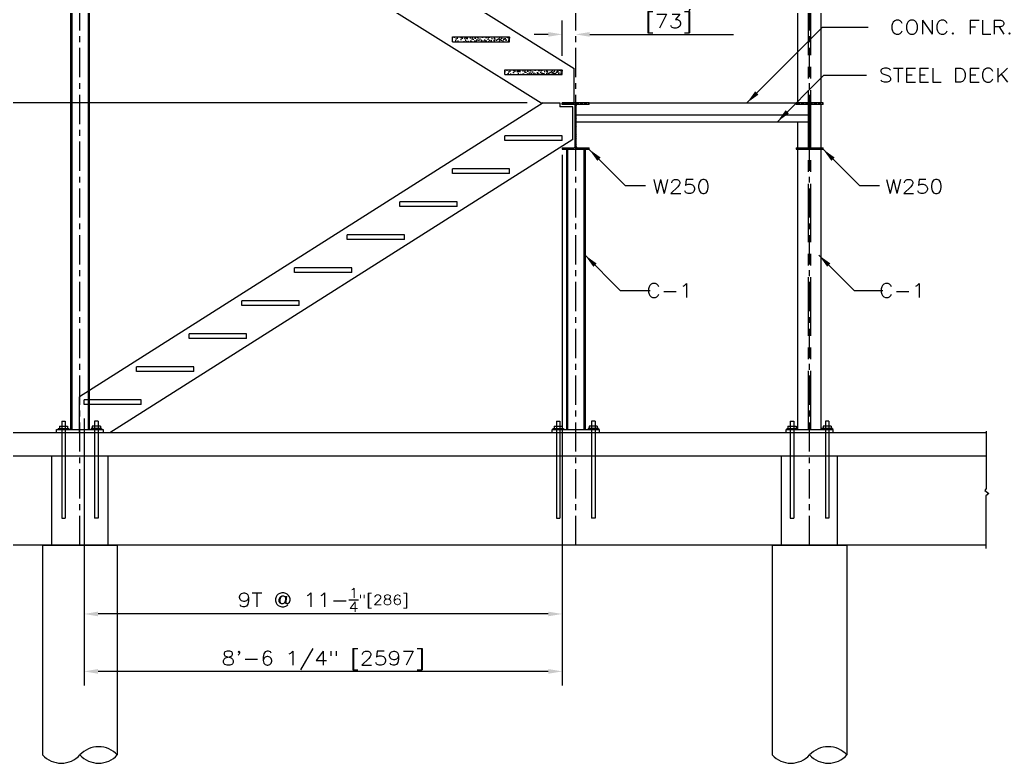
# Model space of a CAD drawing. Header units: inches. Extents: x -44 to 9761, y -1166 to 3580.
# Drawn here: x 8797.9 to 9009.6, y 2855.6 to 3014.4 of the extents above; entities that cross this region are included whole.
import ezdxf

# ---------------------------------------------------------------- set-up
doc = ezdxf.new("R2010")
doc.units = ezdxf.units.IN
doc.header["$MEASUREMENT"] = 0
doc.linetypes.add('CENTER', pattern=[2, 1.25, -0.25, 0.25, -0.25])
doc.layers.get('DEFPOINTS').update_dxf_attribs({"linetype": 'CONTINUOUS'})
for name, color, linetype in [('C-241-1', 241, 'CONTINUOUS'), ('Center', 251, 'CENTER'), ('LAYER131A', 131, 'CONTINUOUS'), ('Struc_Section_BP', 135, 'CONTINUOUS'), ('Struc_Section_Conc', 71, 'CONTINUOUS'), ('Struc_Section_Dim', 5, 'CONTINUOUS'), ('Struc_Section_PreEngCol', 150, 'CONTINUOUS'), ('Struc_Section_Steel', 11, 'CONTINUOUS')]:
    doc.layers.add(name, color=color, linetype=linetype)
doc.styles.add('ROMANS-115', font='romans.shx', dxfattribs={"width": 1.15})
doc.dimstyles.new('48-ROMANS-115', dxfattribs={"dimtxt": 3, "dimasz": 3, "dimexe": 3, "dimexo": 3, "dimgap": 0.0625, "dimtad": 1, "dimdec": 4, "dimzin": 1, "dimdsep": 46, "dimlunit": 4, "dimtxsty": 'ROMANS-115', "dimcen": 0.0625, "dimclrd": 256, "dimclre": 256, "dimclrt": 256, "dimadec": 0, "dimazin": 0, "dimtfac": 1, "dimtdec": 4, "dimtofl": 0, "dimtmove": 0, "dimatfit": 0, "dimfxl": 1, "dimfrac": 2, "dimtolj": 1, "dimtzin": 0, "dimarcsym": 0})
doc.dimstyles.new('Copy of 48-ROMANS-115-BPV', dxfattribs={"dimtxt": 3, "dimasz": 3, "dimexe": 3, "dimexo": 3, "dimgap": 0.0625, "dimtad": 1, "dimdec": 4, "dimzin": 1, "dimdsep": 46, "dimlunit": 4, "dimtxsty": 'ROMANS-115', "dimcen": 0.0625, "dimclrd": 256, "dimclre": 256, "dimclrt": 256, "dimadec": 0, "dimazin": 0, "dimtfac": 1, "dimtdec": 4, "dimtofl": 0, "dimtmove": 0, "dimatfit": 0, "dimfxl": 1, "dimfrac": 2, "dimtolj": 1, "dimtzin": 0, "dimarcsym": 0})

# ---------------------------------------------------------------- blocks, each defined once
blk = doc.blocks.new('*D9')
at = {"layer": 'DEFPOINTS', "color": 0, "transparency": 16777216}
for p in [(8712.14, 3067.14), (8713.96, 2996.64), (8909.33, 2996.64)]:
    blk.add_point(p, dxfattribs=at)
at = {"layer": 'Struc_Section_Dim', "lineweight": -2, "transparency": 16777216}
for p, q in [((8715.14, 3067.14), (8716.96, 3067.14)), ((8713.96, 3064.14), (8713.96, 2999.64)), ((8906.33, 2996.64), (8710.96, 2996.64))]:
    blk.add_line(p, q, dxfattribs=at)
at = {"layer": 'Struc_Section_Dim', "transparency": 16777216}
for points in [[(8713.46, 3064.14), (8714.46, 3064.14), (8713.96, 3067.14)], [(8713.46, 2999.64), (8714.46, 2999.64), (8713.96, 2996.64)]]:
    blk.add_solid(points, dxfattribs=at)
at = {"layer": 'Struc_Section_Dim', "transparency": 16777216, "insert": (8711.61, 3031.89), "char_height": 3, "attachment_point": 5, "rotation": 90, "style": 'ROMANS-115'}
blk.add_mtext('\\A1;5\'-10 1/2" [1791]', dxfattribs=at)
blk = doc.blocks.new('*D10')
at = {"layer": 'DEFPOINTS', "color": 0, "transparency": 16777216}
for p in [(8909.33, 2996.64), (8713.96, 2926.14), (8713.96, 2926.14)]:
    blk.add_point(p, dxfattribs=at)
at = {"layer": 'Struc_Section_Dim', "lineweight": -2, "transparency": 16777216}
for p, q in [((8906.33, 2996.64), (8710.96, 2996.64)), ((8713.96, 2993.64), (8713.96, 2929.14))]:
    blk.add_line(p, q, dxfattribs=at)
at = {"layer": 'Struc_Section_Dim', "transparency": 16777216}
for points in [[(8713.46, 2993.64), (8714.46, 2993.64), (8713.96, 2996.64)], [(8713.46, 2929.14), (8714.46, 2929.14), (8713.96, 2926.14)]]:
    blk.add_solid(points, dxfattribs=at)
at = {"layer": 'Struc_Section_Dim', "transparency": 16777216, "insert": (8711.61, 2961.39), "char_height": 3, "attachment_point": 5, "rotation": 90, "style": 'ROMANS-115'}
blk.add_mtext('\\A1;5\'-10 1/2" [1791]', dxfattribs=at)
blk = doc.blocks.new('*D13')
at = {"layer": 'DEFPOINTS', "color": 0, "transparency": 16777216}
for p in [(8913.86, 2988.59), (8811.61, 2888.46), (8811.61, 2887.45)]:
    blk.add_point(p, dxfattribs=at)
at = {"layer": 'Struc_Section_Dim', "lineweight": -2, "transparency": 16777216}
for p, q in [((8910.86, 2887.45), (8814.61, 2887.45)), ((8811.61, 2885.46), (8811.61, 2884.45))]:
    blk.add_line(p, q, dxfattribs=at)
at = {"layer": 'Struc_Section_Dim', "transparency": 16777216}
for points in [[(8814.61, 2887.95), (8814.61, 2886.95), (8811.61, 2887.45)], [(8910.86, 2887.95), (8910.86, 2886.95), (8913.86, 2887.45)]]:
    blk.add_solid(points, dxfattribs=at)
at = {"layer": 'Struc_Section_Dim', "transparency": 16777216, "insert": (8862.74, 2890.46), "char_height": 3, "attachment_point": 5, "style": 'ROMANS-115'}
blk.add_mtext('\\A1;\\A1;9T @ 11-\\H0.7x;\\S1/4;"[286]', dxfattribs=at)
blk = doc.blocks.new('*D14')
at = {"layer": 'DEFPOINTS', "color": 0, "transparency": 16777216}
for p in [(8913.86, 2988.59), (8811.61, 2932.19), (8811.61, 2875.18)]:
    blk.add_point(p, dxfattribs=at)
at = {"layer": 'Struc_Section_Dim', "lineweight": -2, "transparency": 16777216}
for p, q in [((8913.86, 2985.59), (8913.86, 2872.18)), ((8811.61, 2929.19), (8811.61, 2872.18)), ((8910.86, 2875.18), (8814.61, 2875.18))]:
    blk.add_line(p, q, dxfattribs=at)
at = {"layer": 'Struc_Section_Dim', "transparency": 16777216}
for points in [[(8814.61, 2875.68), (8814.61, 2874.68), (8811.61, 2875.18)], [(8910.86, 2875.68), (8910.86, 2874.68), (8913.86, 2875.18)]]:
    blk.add_solid(points, dxfattribs=at)
at = {"layer": 'Struc_Section_Dim', "transparency": 16777216, "insert": (8862.74, 2877.53), "char_height": 3, "attachment_point": 5, "style": 'ROMANS-115'}
blk.add_mtext('\\A1;8\'-6 1/4" [2597]', dxfattribs=at)
blk = doc.blocks.new('*D17')
at = {"layer": 'DEFPOINTS', "color": 0, "transparency": 16777216}
for p in [(8916.74, 3011.3), (8913.86, 3003.69), (8916.74, 3003.69)]:
    blk.add_point(p, dxfattribs=at)
at = {"layer": 'Struc_Section_Dim', "lineweight": -2, "transparency": 16777216}
for p, q in [((8913.86, 3006.69), (8913.86, 3014.3)), ((8910.86, 3011.3), (8907.86, 3011.3)), ((8919.74, 3011.3), (8950.46, 3011.3))]:
    blk.add_line(p, q, dxfattribs=at)
at = {"layer": 'Struc_Section_Dim', "transparency": 16777216}
for points in [[(8910.86, 3011.8), (8910.86, 3010.8), (8913.86, 3011.3)], [(8919.74, 3011.8), (8919.74, 3010.8), (8916.74, 3011.3)]]:
    blk.add_solid(points, dxfattribs=at)
at = {"layer": 'Struc_Section_Dim', "transparency": 16777216, "char_height": 3, "attachment_point": 5, "style": 'ROMANS-115'}
for s, insert in [('\\A1;0\'-2 7/8"', (8936.6, 3018.34)), ('\\A1;[73]', (8936.6, 3013.64))]:
    blk.add_mtext(s, dxfattribs=dict(at, insert=insert))

msp = doc.modelspace()

# ---------------------------------------------------------------- hatches: boundary and pattern name
at = {"layer": 'LAYER131A', "ltscale": 2}
h = msp.add_hatch(dxfattribs=at)
h.set_pattern_fill('AR-CONC', color=256, scale=0.2, style=0)
h.set_pattern_definition([(130, (9277.5765, 3016.6992), (-1.4345204, -0.1255043), [0.15, -1.65]), (185, (9277.5765, 3016.6992), (0.2775027, 1.504384), [0.12, -1.32]), (79.5486, (9277.457, 3016.6887), (-1.157019, 1.378879), [0.1274804, -1.402284]), (133.8158, (9277.5765, 3017.0992), (-2.134482, -0.331038), [0.225, -2.475]), (83.3644, (9277.3986, 3017.0716), (-1.869325, 1.948236), [0.19122, -2.103426]), (188.8158, (9277.5765, 3017.0992), (-1.869324, 1.948237), [0.18, -1.98]), (159, (9277.3765, 3016.9992), (-1.193814, -0.8052378), [0.15, -1.65]), (214, (9277.3765, 3016.9992), (-0.4866307, 1.4503), [0.12, -1.32]), (108.5486, (9277.277, 3016.932), (-1.6804453, 0.645061), [0.1274804, -1.402284]), (142.5, (9277.5765, 3016.69916), (-0.0243197, 0.6657877), [0, -1.304, 0, -1.34, 0, -1.325]), (172.5, (9277.5765, 3016.69916), (-0.5261391, 0.7888234), [0, -0.764, 0, -1.274, 0, -0.505]), (212.5, (9278.0225, 3016.69916), (-1.0676449, -0.04510974), [0, -0.5, 0, -1.56, 0, -2.07]), (222.5, (9278.2225, 3016.6992), (-1.1663723, 0.20021), [0, -0.65, 0, -1.036, 0, -1.47])])
h.paths.add_polyline_path([(8890.36042, 3010.7448), (8902.61042, 3010.7448), (8902.61042, 3009.7448), (8890.36042, 3009.7448)])
h = msp.add_hatch(dxfattribs=at)
h.set_pattern_fill('AR-CONC', color=256, scale=0.2, style=0)
h.set_pattern_definition([(130, (9288.8265, 3009.6492), (-1.4345204, -0.1255043), [0.15, -1.65]), (185, (9288.8265, 3009.6492), (0.2775027, 1.504384), [0.12, -1.32]), (79.5486, (9288.707, 3009.6387), (-1.157019, 1.378879), [0.1274804, -1.402284]), (133.8158, (9288.8265, 3010.0492), (-2.134482, -0.331038), [0.225, -2.475]), (83.3644, (9288.6486, 3010.0216), (-1.869325, 1.948236), [0.19122, -2.103426]), (188.8158, (9288.8265, 3010.0492), (-1.869324, 1.948237), [0.18, -1.98]), (159, (9288.6265, 3009.9492), (-1.193814, -0.8052378), [0.15, -1.65]), (214, (9288.6265, 3009.9492), (-0.4866307, 1.4503), [0.12, -1.32]), (108.5486, (9288.527, 3009.882), (-1.6804453, 0.645061), [0.1274804, -1.402284]), (142.5, (9288.8265, 3009.64916), (-0.0243197, 0.6657877), [0, -1.304, 0, -1.34, 0, -1.325]), (172.5, (9288.8265, 3009.64916), (-0.5261391, 0.7888234), [0, -0.764, 0, -1.274, 0, -0.505]), (212.5, (9289.2725, 3009.64916), (-1.0676449, -0.04510974), [0, -0.5, 0, -1.56, 0, -2.07]), (222.5, (9289.4725, 3009.6492), (-1.1663723, 0.20021), [0, -0.65, 0, -1.036, 0, -1.47])])
h.paths.add_polyline_path([(8901.61042, 3003.6948), (8913.86042, 3003.6948), (8913.86042, 3002.6948), (8901.61042, 3002.6948)])
at = {"layer": 'Struc_Section_Steel', "ltscale": 2}
h = msp.add_hatch(dxfattribs=at)
h.set_pattern_fill('STEEL', color=256, scale=5, style=0)
h.set_pattern_definition([(135, (9021.61105, 3012.8967), (0.4419417, 0.4419417), []), (135, (9021.61105, 3013.2092), (0.4419417, 0.4419417), [])])
h.paths.add_polyline_path([(8913.86042, 2996.3323), (8913.86042, 2996.6448), (8919.61042, 2996.6448), (8919.61042, 2996.3323), (8917.11042, 2996.3323, 0.414213562), (8916.86042, 2996.0823), (8916.86042, 2987.3323, 0.414213562), (8917.11042, 2987.0823), (8919.61042, 2987.0823), (8919.61042, 2986.7698), (8913.86042, 2986.7698), (8913.86042, 2987.0823), (8916.36042, 2987.0823, 0.414213562), (8916.61042, 2987.3323), (8916.61042, 2996.0823, 0.414213562), (8916.36042, 2996.3323)])
h = msp.add_hatch(dxfattribs=at)
h.set_pattern_fill('STEEL', color=256, scale=5, style=0)
h.set_pattern_definition([(135, (9071.61105, 3012.8967), (0.4419417, 0.4419417), []), (135, (9071.61105, 3013.2092), (0.4419417, 0.4419417), [])])
h.paths.add_polyline_path([(8963.86042, 2996.3323), (8963.86042, 2996.6448), (8969.61042, 2996.6448), (8969.61042, 2996.3323), (8967.11042, 2996.3323, 0.414213562), (8966.86042, 2996.0823), (8966.86042, 2987.3323, 0.414213562), (8967.11042, 2987.0823), (8969.61042, 2987.0823), (8969.61042, 2986.7698), (8963.86042, 2986.7698), (8963.86042, 2987.0823), (8966.36042, 2987.0823, 0.414213562), (8966.61042, 2987.3323), (8966.61042, 2996.0823, 0.414213562), (8966.36042, 2996.3323)])

# ---------------------------------------------------------------- linework, layer by layer
at = {"layer": 'C-241-1'}
for p, q in [((8806.85934, 2928.61645), (8806.85934, 2927.57522)), ((8806.85934, 2928.61645), (8807.61151, 2928.61645)), ((8807.61151, 2928.61645), (8807.61151, 2927.57522)), ((8813.85934, 2928.61645), (8813.85934, 2927.57522)), ((8814.61151, 2928.61645), (8813.85934, 2928.61645)), ((8814.61151, 2928.61645), (8814.61151, 2927.57522)), ((8912.60934, 2928.61645), (8912.60934, 2927.57522)), ((8912.60934, 2928.61645), (8913.36151, 2928.61645)), ((8913.36151, 2928.61645), (8913.36151, 2927.57522)), ((8920.10934, 2928.61645), (8920.10934, 2927.57522)), ((8920.86151, 2928.61645), (8920.10934, 2928.61645)), ((8920.86151, 2928.61645), (8920.86151, 2927.57522)), ((8962.60934, 2928.61645), (8962.60934, 2927.57522)), ((8962.60934, 2928.61645), (8963.36151, 2928.61645)), ((8963.36151, 2928.61645), (8963.36151, 2927.57522)), ((8970.10934, 2928.61645), (8970.10934, 2927.57522)), ((8970.86151, 2928.61645), (8970.10934, 2928.61645)), ((8970.86151, 2928.61645), (8970.86151, 2927.57522)), ((8806.1145, 2927.08037), (8808.35635, 2927.08037)), ((8806.1145, 2927.08037), (8806.1145, 2926.8948)), ((8806.1145, 2926.8948), (8808.35635, 2926.8948)), ((8806.3645, 2927.57522), (8808.10635, 2927.57522)), ((8806.3645, 2927.57522), (8806.3645, 2927.08037)), ((8808.10635, 2927.57522), (8808.10635, 2927.08037)), ((8808.35635, 2927.08037), (8808.35635, 2926.8948)), ((8815.35635, 2927.08037), (8813.1145, 2927.08037)), ((8813.1145, 2927.08037), (8813.1145, 2926.8948)), ((8815.35635, 2926.8948), (8813.1145, 2926.8948)), ((8815.10635, 2927.57522), (8813.3645, 2927.57522)), ((8813.3645, 2927.57522), (8813.3645, 2927.08037)), ((8815.10635, 2927.57522), (8815.10635, 2927.08037)), ((8815.35635, 2927.08037), (8815.35635, 2926.8948)), ((8911.8645, 2927.08037), (8914.10635, 2927.08037)), ((8911.8645, 2927.08037), (8911.8645, 2926.8948)), ((8911.8645, 2926.8948), (8914.10635, 2926.8948)), ((8912.1145, 2927.57522), (8913.85635, 2927.57522)), ((8912.1145, 2927.57522), (8912.1145, 2927.08037)), ((8913.85635, 2927.57522), (8913.85635, 2927.08037)), ((8914.10635, 2927.08037), (8914.10635, 2926.8948)), ((8921.60635, 2927.08037), (8919.3645, 2927.08037)), ((8919.3645, 2927.08037), (8919.3645, 2926.8948)), ((8921.60635, 2926.8948), (8919.3645, 2926.8948)), ((8921.35635, 2927.57522), (8919.6145, 2927.57522)), ((8919.6145, 2927.57522), (8919.6145, 2927.08037)), ((8921.35635, 2927.57522), (8921.35635, 2927.08037)), ((8921.60635, 2927.08037), (8921.60635, 2926.8948)), ((8961.8645, 2927.08037), (8964.10635, 2927.08037)), ((8961.8645, 2927.08037), (8961.8645, 2926.8948)), ((8961.8645, 2926.8948), (8964.10635, 2926.8948)), ((8962.1145, 2927.57522), (8963.85635, 2927.57522)), ((8962.1145, 2927.57522), (8962.1145, 2927.08037)), ((8963.85635, 2927.57522), (8963.85635, 2927.08037)), ((8964.10635, 2927.08037), (8964.10635, 2926.8948)), ((8971.60635, 2927.08037), (8969.3645, 2927.08037)), ((8969.3645, 2927.08037), (8969.3645, 2926.8948)), ((8971.60635, 2926.8948), (8969.3645, 2926.8948)), ((8971.35635, 2927.57522), (8969.6145, 2927.57522)), ((8969.6145, 2927.57522), (8969.6145, 2927.08037)), ((8971.35635, 2927.57522), (8971.35635, 2927.08037)), ((8971.60635, 2927.08037), (8971.60635, 2926.8948))]:
    msp.add_line(p, q, dxfattribs=at)
at = {"layer": 'C-241-1', "ltscale": 10}
for p, q in [((8806.85934, 2927.57522), (8806.85934, 2907.8948)), ((8807.61151, 2927.57522), (8807.61151, 2907.8948)), ((8813.85934, 2927.57522), (8813.85934, 2907.8948)), ((8814.61151, 2927.57522), (8814.61151, 2907.8948)), ((8912.60934, 2927.57522), (8912.60934, 2907.8948)), ((8913.36151, 2927.57522), (8913.36151, 2907.8948)), ((8920.10934, 2927.57522), (8920.10934, 2907.8948)), ((8920.86151, 2927.57522), (8920.86151, 2907.8948)), ((8962.60934, 2927.57522), (8962.60934, 2907.8948)), ((8963.36151, 2927.57522), (8963.36151, 2907.8948)), ((8970.10934, 2927.57522), (8970.10934, 2907.8948)), ((8970.86151, 2927.57522), (8970.86151, 2907.8948)), ((8806.85934, 2907.8948), (8807.61151, 2907.8948)), ((8814.61151, 2907.8948), (8813.85934, 2907.8948)), ((8912.60934, 2907.8948), (8913.36151, 2907.8948)), ((8920.86151, 2907.8948), (8920.10934, 2907.8948)), ((8962.60934, 2907.8948), (8963.36151, 2907.8948)), ((8970.86151, 2907.8948), (8970.10934, 2907.8948))]:
    msp.add_line(p, q, dxfattribs=at)
at = {"layer": 'Center', "ltscale": 5}
for p, q in [((8966.73542, 2902.1448), (8966.73542, 3106.5996)), ((8916.73542, 2902.1448), (8916.73542, 3056.80548)), ((8810.73542, 2902.1448), (8810.73542, 3047.5198))]:
    msp.add_line(p, q, dxfattribs=at)
at = {"layer": 'Center', "ltscale": 10}
for p, q in [((8966.48542, 2926.8948), (8966.48542, 3058.7698)), ((8966.98542, 2926.8948), (8966.98542, 3058.7698))]:
    msp.add_line(p, q, dxfattribs=at)
at = {"layer": 'LAYER131A'}
for p, q in [((8808.73542, 3046.7698), (8808.73542, 2926.8948)), ((8812.73542, 3046.7698), (8812.73542, 2935.19846)), ((8890.36042, 3010.7448), (8902.61042, 3010.7448)), ((8890.36042, 3009.7448), (8890.36042, 3010.7448)), ((8890.36042, 3009.7448), (8902.61042, 3009.7448)), ((8902.61042, 3009.7448), (8902.61042, 3010.7448)), ((8901.61042, 3003.6948), (8913.86042, 3003.6948)), ((8901.61042, 3002.6948), (8901.61042, 3003.6948)), ((8901.61042, 3002.6948), (8913.86042, 3002.6948)), ((8913.86042, 3002.6948), (8913.86042, 3003.6948)), ((8901.61042, 2988.5948), (8901.61042, 2989.5948)), ((8913.86042, 2988.5948), (8913.86042, 2989.5948)), ((8914.73542, 2986.7698), (8914.73542, 2926.8948)), ((8918.73542, 2986.7698), (8918.73542, 2926.8948)), ((8890.36042, 2981.5448), (8890.36042, 2982.5448)), ((8902.61042, 2981.5448), (8902.61042, 2982.5448)), ((8879.11042, 2974.4948), (8879.11042, 2975.4948)), ((8891.36042, 2974.4948), (8891.36042, 2975.4948)), ((8867.86042, 2967.4448), (8867.86042, 2968.4448)), ((8880.11042, 2967.4448), (8880.11042, 2968.4448)), ((8856.61042, 2960.3948), (8856.61042, 2961.3948)), ((8868.86042, 2960.3948), (8868.86042, 2961.3948)), ((8845.36042, 2953.3448), (8845.36042, 2954.3448)), ((8857.61042, 2953.3448), (8857.61042, 2954.3448)), ((8834.11042, 2946.2948), (8834.11042, 2947.2948)), ((8846.36042, 2946.2948), (8846.36042, 2947.2948)), ((8822.86042, 2939.2448), (8822.86042, 2940.2448)), ((8835.11042, 2939.2448), (8835.11042, 2940.2448)), ((8811.61042, 2932.1948), (8811.61042, 2933.1948)), ((8823.86042, 2932.1948), (8823.86042, 2933.1948)), ((8802.74951, 2902.1448), (8802.74951, 2857.31797)), ((8802.74951, 2902.1448), (8818.72133, 2902.1448)), ((8818.72133, 2902.1448), (8818.72133, 2857.31797)), ((8958.74951, 2902.1448), (8958.74951, 2857.31797)), ((8958.74951, 2902.1448), (8974.72133, 2902.1448)), ((8974.72133, 2902.1448), (8974.72133, 2857.31797))]:
    msp.add_line(p, q, dxfattribs=at)
at = {"layer": 'LAYER131A', "ltscale": 10}
for p, q in [((8913.86042, 2989.5948), (8901.61042, 2989.5948)), ((8913.86042, 2988.5948), (8901.61042, 2988.5948)), ((8902.61042, 2982.5448), (8890.36042, 2982.5448)), ((8902.61042, 2981.5448), (8890.36042, 2981.5448)), ((8891.36042, 2975.4948), (8879.11042, 2975.4948)), ((8891.36042, 2974.4948), (8879.11042, 2974.4948)), ((8880.11042, 2968.4448), (8867.86042, 2968.4448)), ((8880.11042, 2967.4448), (8867.86042, 2967.4448)), ((8868.86042, 2961.3948), (8856.61042, 2961.3948)), ((8868.86042, 2960.3948), (8856.61042, 2960.3948)), ((8857.61042, 2954.3448), (8845.36042, 2954.3448)), ((8857.61042, 2953.3448), (8845.36042, 2953.3448)), ((8846.36042, 2947.2948), (8834.11042, 2947.2948)), ((8846.36042, 2946.2948), (8834.11042, 2946.2948)), ((8835.11042, 2940.2448), (8822.86042, 2940.2448)), ((8835.11042, 2939.2448), (8822.86042, 2939.2448)), ((8823.86042, 2933.1948), (8811.61042, 2933.1948)), ((8823.86042, 2932.1948), (8811.61042, 2932.1948))]:
    msp.add_line(p, q, dxfattribs=at)
at = {"layer": 'LAYER131A'}
for centre, start, end in [((8814.72838, 2853.64806), 42.5860359, 137.4139641), ((8970.72838, 2853.64806), 42.5860359, 137.4139641), ((8806.74247, 2860.98789), 222.5860359, 317.4139641), ((8814.72838, 2860.98789), 222.5860359, 317.4139641), ((8962.74247, 2860.98789), 222.5860359, 317.4139641), ((8970.72838, 2860.98789), 222.5860359, 317.4139641)]:
    msp.add_arc(centre, 5.42328, start, end, dxfattribs=at)
at = {"layer": 'Struc_Section_BP', "ltscale": 2}
for points in [[(8815.73542, 2926.1448), (8805.73542, 2926.1448), (8805.73542, 2926.8948), (8815.73542, 2926.8948)], [(8921.73542, 2926.1448), (8911.73542, 2926.1448), (8911.73542, 2926.8948), (8921.73542, 2926.8948)], [(8971.73542, 2926.1448), (8961.73542, 2926.1448), (8961.73542, 2926.8948), (8971.73542, 2926.8948)]]:
    msp.add_lwpolyline(points, close=True, dxfattribs=at)
at = {"layer": 'Struc_Section_Conc', "ltscale": 2}
for p, q in [((8919.61042, 2996.6448), (8963.86042, 2996.6448)), ((8916.86042, 2992.6448), (8966.61042, 2992.6448)), ((9004.49315, 2926.52697), (9004.49315, 2914.27184)), ((9004.49315, 2926.1448), (8754.17285, 2926.1448)), ((9004.45422, 2921.1448), (8754.13392, 2921.1448)), ((8804.73542, 2902.1448), (8804.73542, 2921.1448)), ((8816.73542, 2902.1448), (8816.73542, 2921.1448)), ((8960.73542, 2902.1448), (8960.73542, 2921.1448)), ((8972.73542, 2902.1448), (8972.73542, 2921.1448)), ((9004.49315, 2914.27184), (9004.18175, 2913.84417)), ((9004.18175, 2913.84417), (9005.03809, 2913.2221)), ((9005.03809, 2913.2221), (9004.45422, 2912.71667)), ((9004.45422, 2912.71667), (9004.45422, 2901.46711)), ((9004.49315, 2902.1448), (8754.17285, 2902.1448)), ((8816.73542, 2902.1448), (8804.73542, 2902.1448)), ((8816.73542, 2902.1448), (8804.73542, 2902.1448)), ((8972.73542, 2902.1448), (8960.73542, 2902.1448))]:
    msp.add_line(p, q, dxfattribs=at)
at = {"layer": 'Struc_Section_Conc', "ltscale": 20}
msp.add_line((8916.86042, 2994.1448), (8966.61042, 2994.1448), dxfattribs=at)
at = {"layer": 'Struc_Section_PreEngCol', "ltscale": 5}
for p, q in [((8964.23542, 2996.6448), (8964.23542, 3043.2698)), ((8969.23542, 2996.6448), (8969.23542, 3043.2698)), ((8969.23542, 2987.0823), (8969.23542, 2996.3323)), ((8964.23542, 2987.0823), (8964.23542, 2992.6448)), ((8964.23542, 2926.8948), (8964.23542, 2986.7698)), ((8969.23542, 2926.8948), (8969.23542, 2986.7698))]:
    msp.add_line(p, q, dxfattribs=at)
at = {"layer": 'Struc_Section_Steel', "ltscale": 2}
for p, q in [((8815.66133, 3067.1448), (8916.42042, 3004.00244)), ((8811.61042, 3057.88206), (8909.32944, 2996.6448)), ((8916.42042, 2996.6448), (8916.42042, 3004.00244)), ((8909.80951, 2996.6448), (8810.61042, 2933.85337)), ((8909.32944, 2996.6448), (8913.36042, 2996.6448)), ((8913.86042, 2996.3323), (8913.86042, 2996.6448)), ((8913.86042, 2996.6448), (8916.42042, 2996.6448)), ((8919.61042, 2996.6448), (8917.05042, 2996.6448)), ((8919.61042, 2996.3323), (8919.61042, 2996.6448)), ((8969.61042, 2996.6448), (8967.05042, 2996.6448)), ((8969.61042, 2996.3323), (8969.61042, 2996.6448)), ((8916.11042, 2988.80663), (8817.1414, 2926.1448)), ((8810.61042, 2926.1448), (8810.61042, 2933.85337)), ((8817.1414, 2926.1448), (8810.61042, 2926.1448))]:
    msp.add_line(p, q, dxfattribs=at)
at = {"layer": 'Struc_Section_Steel', "ltscale": 4}
for p, q in [((8808.98542, 3046.7698), (8808.98542, 2926.8948)), ((8812.48542, 3046.7698), (8812.48542, 2926.8948)), ((8914.98542, 2986.7698), (8914.98542, 2926.8948)), ((8918.48542, 2986.7698), (8918.48542, 2926.8948)), ((8812.73542, 2935.19846), (8812.73542, 2926.8948))]:
    msp.add_line(p, q, dxfattribs=at)
at = {"layer": 'Struc_Section_Steel'}
for p, q in [((8913.36042, 2996.6448), (8913.36042, 2995.8323)), ((8919.61042, 2996.6448), (8913.86042, 2996.6448)), ((8913.86042, 2996.6448), (8913.86042, 2996.3323)), ((8916.36042, 2996.3323), (8913.86042, 2996.3323)), ((8919.61042, 2996.3323), (8917.11042, 2996.3323)), ((8969.61042, 2996.6448), (8963.86042, 2996.6448)), ((8963.86042, 2996.6448), (8963.86042, 2996.3323)), ((8966.36042, 2996.3323), (8963.86042, 2996.3323)), ((8969.61042, 2996.3323), (8967.11042, 2996.3323)), ((8969.61042, 2996.3323), (8969.61042, 2996.6448)), ((8916.11042, 2995.8323), (8913.36042, 2995.8323)), ((8916.11042, 2988.80663), (8916.11042, 2995.8323)), ((8916.61042, 2987.3323), (8916.61042, 2996.0823)), ((8916.86042, 2987.3323), (8916.86042, 2996.0823)), ((8966.61042, 2987.3323), (8966.61042, 2996.0823)), ((8966.86042, 2987.3323), (8966.86042, 2996.0823)), ((8913.86042, 2987.0823), (8916.36042, 2987.0823)), ((8913.86042, 2987.0823), (8913.86042, 2986.7698)), ((8913.86042, 2986.7698), (8919.61042, 2986.7698)), ((8917.11042, 2987.0823), (8919.61042, 2987.0823)), ((8919.61042, 2986.7698), (8919.61042, 2987.0823)), ((8963.86042, 2987.0823), (8966.36042, 2987.0823)), ((8963.86042, 2987.0823), (8963.86042, 2986.7698)), ((8963.86042, 2986.7698), (8969.61042, 2986.7698)), ((8967.11042, 2987.0823), (8969.61042, 2987.0823)), ((8969.61042, 2986.7698), (8969.61042, 2987.0823))]:
    msp.add_line(p, q, dxfattribs=at)
for centre, start, end in [((8916.36042, 2996.0823), 0, 90), ((8917.11042, 2996.0823), 90, 180), ((8966.36042, 2996.0823), 0, 90), ((8967.11042, 2996.0823), 90, 180), ((8916.36042, 2987.3323), 270, 0), ((8917.11042, 2987.3323), 180, 270), ((8966.36042, 2987.3323), 270, 0), ((8967.11042, 2987.3323), 180, 270)]:
    msp.add_arc(centre, 0.25, start, end, dxfattribs=at)

# ---------------------------------------------------------------- texts
at = {"layer": 'Struc_Section_Dim', "ltscale": 2, "char_height": 3, "attachment_point": 3, "style": 'ROMANS-115'}
for s, insert in [('CONC. FLR.', (9010.22106, 3014.3314)), ('STEEL DECK', (9009.49765, 3004.06828)), ('W250', (8945.53309, 2980.30894)), ('W250', (8995.31865, 2980.30894)), ('\\A1;C-1', (8941.76114, 2958.08457)), ('\\A1;C-1', (8991.51114, 2958.08457))]:
    msp.add_mtext(s, dxfattribs=dict(at, insert=insert))

# ---------------------------------------------------------------- dimensions: what is measured, and where the dimension line sits
at = {"layer": 'Struc_Section_Dim', "ltscale": 2}
for base, p1, p2, angle, picture, middle in [((8713.95814, 2996.6448), (8712.13507, 3067.1448), (8909.32944, 2996.6448), 90, '*D9', (8711.60992, 3031.8948)), ((8713.95814, 2926.1448), (8909.32944, 2996.6448), (8713.95814, 2926.1448), 90, '*D10', (8711.60992, 2961.3948)), ((8811.61042, 2875.1796), (8913.86042, 2988.5948), (8811.61042, 2932.1948), 180, '*D14', (8862.73542, 2877.52781))]:
    dim = msp.add_linear_dim(base=base, p1=p1, p2=p2, angle=angle, dimstyle='48-ROMANS-115', dxfattribs=at)
    dim.commit()
    dim.dimension.update_dxf_attribs({"geometry": picture, "text_midpoint": middle})
dim = msp.add_linear_dim(base=(8916.73542, 3011.29632), p1=(8913.86042, 3003.6948), p2=(8916.73542, 3003.6948), dimstyle='Copy of 48-ROMANS-115-BPV', override={"dimpost": '\\X', "dimse2": 1}, dxfattribs=at)
dim.commit()
dim.dimension.update_dxf_attribs({"geometry": '*D17', "text_midpoint": (8936.59792, 3015.99275)})
dim = msp.add_linear_dim(base=(8811.61042, 2887.4476), p1=(8913.86042, 2988.5948), p2=(8811.61042, 2888.45951), angle=180, text='\\A1;9T @ 11-{\\H0.7x;\\S1/4;}"[286]', dimstyle='48-ROMANS-115', override={"dimse1": 1}, dxfattribs=at)
dim.commit()
dim.dimension.update_dxf_attribs({"geometry": '*D13', "text_midpoint": (8862.73542, 2890.4601)})

# ---------------------------------------------------------------- leaders
at = {"layer": 'Struc_Section_Dim', "ltscale": 2, "annotation_type": 0, "has_hookline": 1, "hookline_direction": 1}
for points, dimstyle, override, text_width in [([(8953.32064, 2996.6448), (8969.50723, 3012.8314), (8979.27285, 3012.8314)], '48-ROMANS-115', {"dimgap": 0.0625, "dimtad": 0}, 28.91429), ([(8959.85314, 2992.6448), (8969.77661, 3002.56828), (8978.878, 3002.56828)], '48-ROMANS-115', {"dimgap": 0.0625, "dimtad": 0}, 30.88571), ([(8918.73542, 2964.11149), (8926.26234, 2956.58457), (8932.66292, 2956.58457)], 'Copy of 48-ROMANS-115-BPV', {"dimgap": 0.0625, "dimtad": 0, "dimse1": 1, "dimse2": 1}, 9.03571), ([(8968.73542, 2964.11149), (8976.26234, 2956.58457), (8982.41292, 2956.58457)], 'Copy of 48-ROMANS-115-BPV', {"dimgap": 0.0625, "dimtad": 0, "dimse1": 1, "dimse2": 1}, 9.03571)]:
    msp.add_leader(points, dimstyle=dimstyle, override=override, dxfattribs=dict(at, text_width=text_width))
at = {"layer": 'Struc_Section_Dim', "ltscale": 2}
for points in [[(8919.57486, 2986.7698), (8927.34154, 2979.00312), (8931.65907, 2979.00312)], [(8969.61042, 2986.7698), (8977.3771, 2979.00312), (8981.69464, 2979.00312)]]:
    msp.add_leader(points, dimstyle='48-ROMANS-115', override={"dimgap": 0.0625, "dimtad": 0}, dxfattribs=at)

doc.saveas('drawing.dxf')
